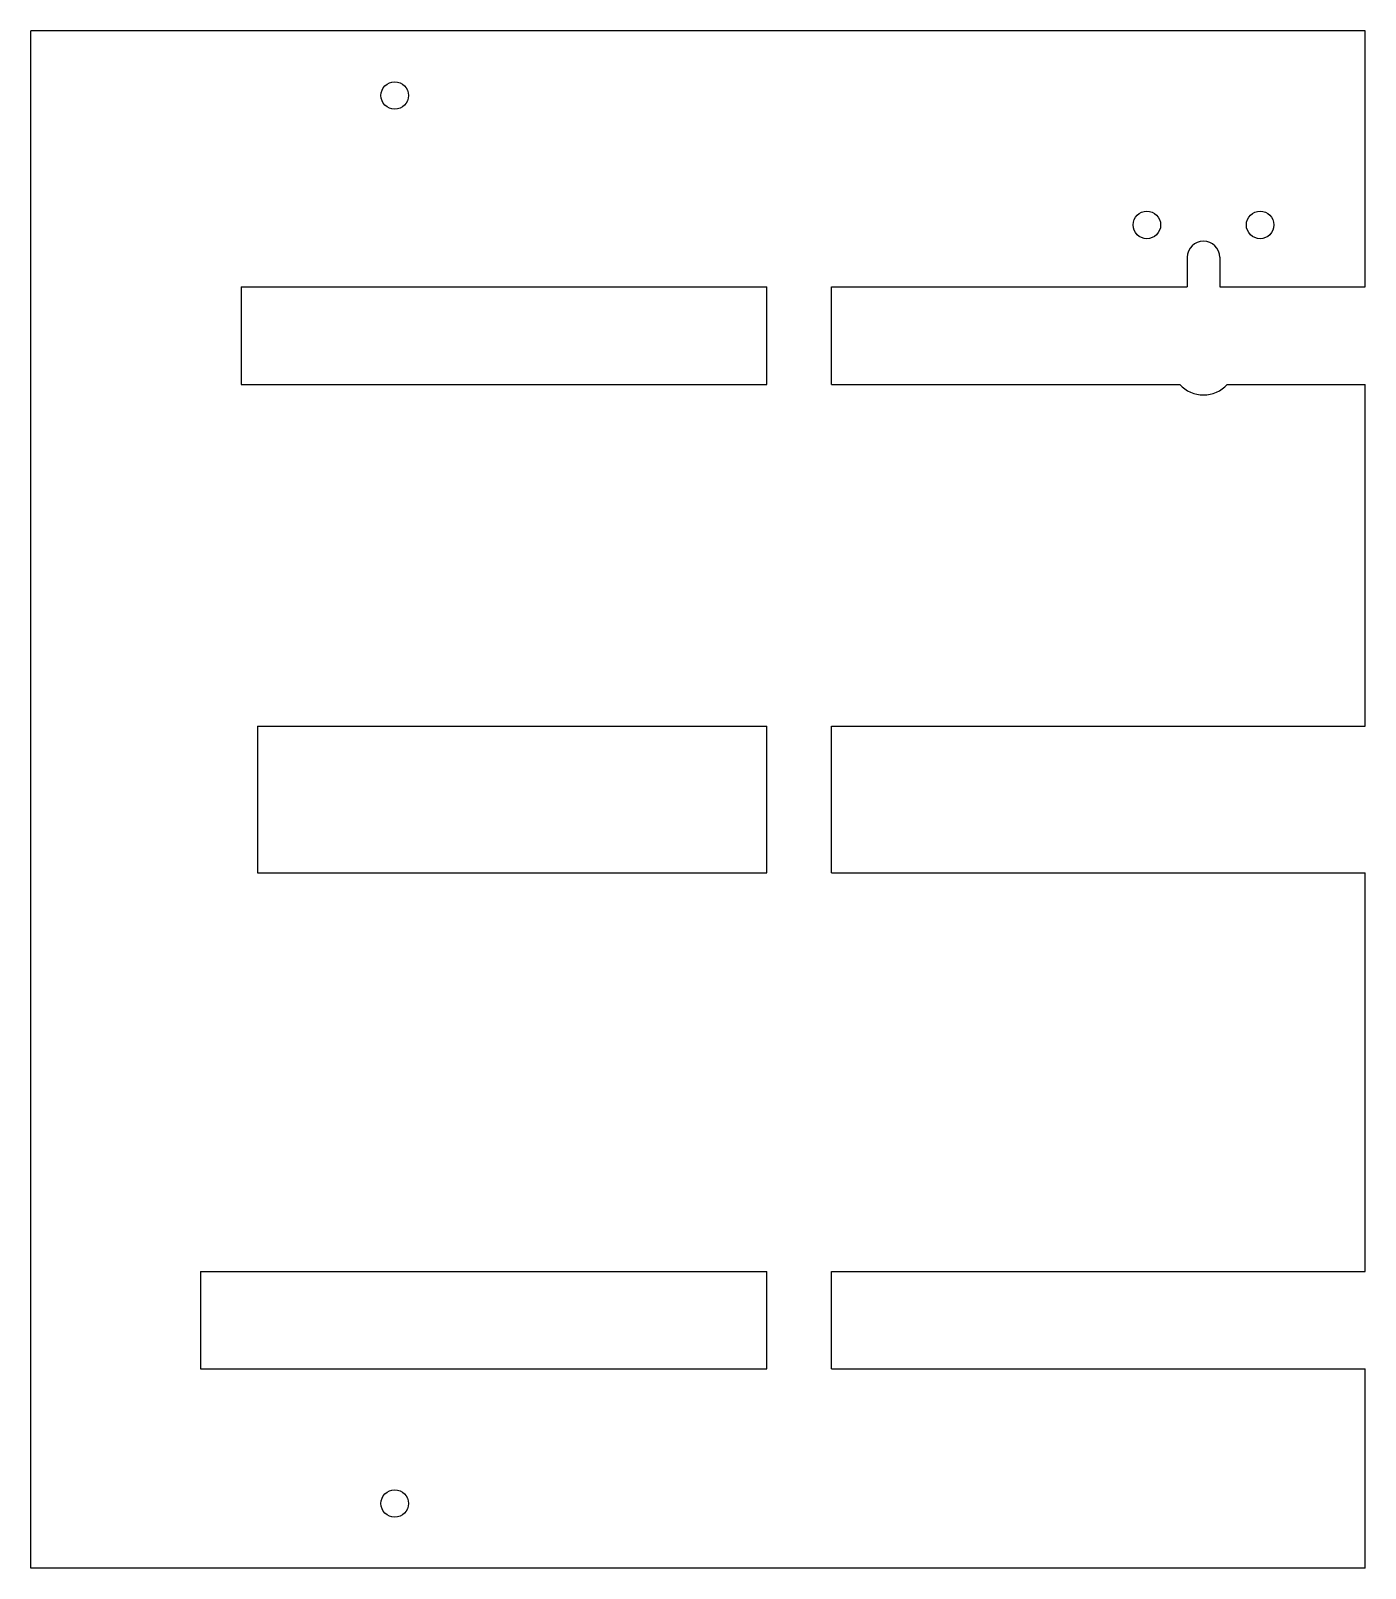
# Model space of a CAD drawing. Header units: millimetres. Extents: x 0 to 165, y 0 to 190.
import ezdxf

# ---------------------------------------------------------------- set-up
doc = ezdxf.new("R2010")
doc.units = ezdxf.units.MM
doc.layers.add('CUT', color=1, linetype='Continuous')

msp = doc.modelspace()

# ---------------------------------------------------------------- linework, layer by layer
at = {"layer": 'CUT'}
for p, q in [((0, 0), (0, 190)), ((165, 158.34), (165, 190)), ((165, 190), (0, 190)), ((143, 162), (143, 158.34)), ((147, 162), (147, 158.34)), ((26.02, 158.34), (91, 158.34)), ((26.02, 158.34), (26.02, 146.27)), ((91, 146.27), (91, 158.34)), ((99, 158.34), (143, 158.34)), ((99, 146.27), (99, 158.34)), ((147, 158.34), (165, 158.34)), ((26.02, 146.27), (91, 146.27)), ((99, 146.27), (142.08, 146.27)), ((147.92, 146.27), (165, 146.27)), ((165, 104.05), (165, 146.27)), ((28.03, 104.05), (91, 104.05)), ((28.03, 104.05), (28.03, 85.95)), ((91, 85.95), (91, 104.05)), ((99, 104.05), (165, 104.05)), ((99, 85.95), (99, 104.05)), ((28.03, 85.95), (91, 85.95)), ((99, 85.95), (165, 85.95)), ((165, 36.69), (165, 85.95)), ((20.99, 36.69), (91, 36.69)), ((20.99, 36.69), (20.99, 24.63)), ((91, 24.63), (91, 36.69)), ((99, 36.69), (165, 36.69)), ((99, 24.63), (99, 36.69)), ((20.99, 24.63), (91, 24.63)), ((99, 24.63), (165, 24.63)), ((165, 0), (165, 24.63)), ((165, 0), (0, 0))]:
    msp.add_line(p, q, dxfattribs=at)
for centre in [(45, 182), (138, 166), (152, 166), (45, 8)]:
    msp.add_circle(centre, 1.7, dxfattribs=at)
for centre, radius, start, end in [((145, 162), 2, 0, 180), ((145, 149), 4, 223.0143, 316.9857)]:
    msp.add_arc(centre, radius, start, end, dxfattribs=at)

doc.saveas('drawing.dxf')
